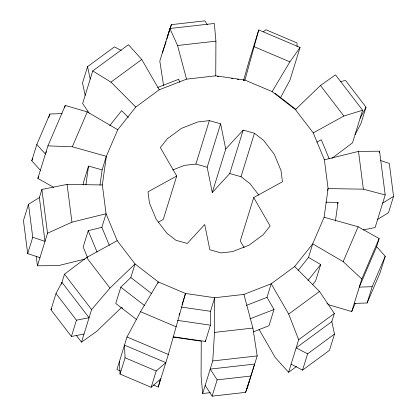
<?xml version="1.0" encoding="UTF-8"?>
<svg xmlns="http://www.w3.org/2000/svg" width="417" height="417" viewBox="0 0 417 417"><rect width="100%" height="100%" fill="white"/><g stroke="black" fill="none" stroke-linecap="round" stroke-linejoin="round"><path stroke-width="0.63" d="M173.18 336.78L205.383 341.466L205.388 340.204M205.383 341.466L210.423 325.177L210.491 311.306L214.692 297.733L243.924 294.423L271.201 283.774L294.663 266.52L312.708 243.83L324.113 217.252L328.096 188.593L324.384 159.815L313.24 132.877L295.408 109.608L272.119 91.599L244.946 80.08L215.751 75.826L186.524 79.141L159.247 89.785L135.786 107.044L117.74 129.734L106.335 156.312L102.134 169.886L100.007 185.169M210.382 392.652L202.652 393.528L212.738 360.95L214.526 332.406L214.692 297.733L185.497 293.485L158.33 281.96L135.035 263.951L117.208 240.687L106.059 213.744L102.353 184.966L106.335 156.312L72.308 146.789L47.939 145.872L37.858 178.45L53.751 187.363M215.751 75.826L215.917 41.153L214.348 23.472L169.891 28.507L159.805 61.085L163.615 85.777M83.119 184.945L83.478 182.365L88.524 166.075L102.134 169.886M85.923 184.773L88.524 166.075M335.404 221.093L337.999 202.396L325.818 202.198M153.461 385.037L158.252 387.065L160.425 378.975M244.946 80.08L258.748 29.935L300.068 47.455L289.987 80.038L280.448 97.833M179.102 314.939L179.607 313.12M158.252 387.065L168.338 354.486L185.497 293.485L182.062 304.587M243.591 80.34L248.662 62.514L258.748 29.935M40.376 170.308L31.765 160.769L36.805 144.48L49.878 114.018L62.117 113.617M48.758 117.636L49.878 114.018M102.353 184.966L67.08 184.397L41.882 189.448L39.365 197.595L28.492 204.299L23.451 220.588L27.699 253.572L39.959 257.654M64.562 107.779L65.287 105.449L87.273 111.907L117.74 129.734M27.699 253.572L32.745 237.283L28.492 204.299M121.311 50.452L114.44 46.871L87.549 66.647L82.509 82.941L85.167 95.378M159.247 89.785L141.754 59.475L128.41 44.697L92.73 70.942L82.644 103.52L89.175 113.2M85.032 259.056L58.5 265.608L37.441 265.796L47.522 233.218L41.882 189.448M71.406 336.477L50.973 309.81L56.014 293.521L61.956 282.335L89.071 317.723L76.452 320.188L71.406 336.477L84.025 334.012M61.398 284.144L64.479 274.193L86.58 257.529L117.208 240.687M47.522 233.218L71.948 222.172L106.059 213.744L101.857 227.317L88.211 230.69L83.171 246.979L87.596 257.675M166.899 39.125L168.202 34.903M168.577 33.694L169.886 29.471M170.261 28.267L171.382 24.645L204.883 20.85L207.312 24.619M76.4 335.487L81.508 342.154L91.594 309.576L109.979 288.069L135.035 263.951L130.834 277.529L120.81 287.172L115.77 303.461L136.323 319.354M220.609 123.792L207.166 167.233L212.284 192.492L225.733 149.057L220.609 123.792L209.329 120.633L197.929 121.926L181.499 128.342L167.363 138.736L160.326 147.587L176.725 176.005L163.276 219.446L158.21 222.235M157.949 283.195L158.33 281.96L140.55 311.702L127.013 336.962L116.932 369.545L120.523 371.067M120.028 374.07L125.074 357.781L124.495 345.109L165.815 362.634L156.213 370.989L151.173 387.278L120.028 374.07L119.45 361.398M172.747 169.948L184.486 165.367L195.886 164.074L209.329 120.633M212.284 192.492L229.725 173.545L243.174 130.104L254.453 133.263L263.534 140.284L274.277 154.3L280.995 170.532L282.439 181.76L253.724 197.554L240.275 240.995L244.133 247.677M258.91 195.239L250.091 183.725L241.005 176.699L254.453 133.263M212.117 396.15L217.158 379.861L210.215 369.097L254.672 364.062L245.618 392.355L212.117 396.15L205.174 385.386M253.312 331.869L268.955 325.766L273.995 309.477L267 297.352L271.201 283.774L288.694 314.084L298.676 339.725L288.59 372.303L275.246 357.525L259.051 329.461M247.109 388.493L257.195 355.915L252.895 328.059L243.924 294.423M327.522 190.444L328.096 188.593L363.369 189.162L385.204 194.968L375.118 227.552L363.15 229.949M298.077 270.513L308.507 257.404L312.708 243.83L343.17 261.657L361.8 278.968L351.713 311.551L329.727 305.093L326.954 303.472M295.408 109.608L320.47 85.49L335.492 74.846L362.608 110.229L352.521 142.807L331.963 158.309M340.543 81.508L345.594 80.523L366.027 107.19L360.986 123.479L355.044 134.665M337.629 203.605L337.999 202.396M308.507 257.404L320.694 264.534L315.648 280.823L312.463 284.827M291.113 364.156L302.56 370.129L307.6 353.84L334.491 334.059L331.833 321.622L334.356 313.48L319.485 291.436L294.663 266.52M379.199 152.367L379.559 151.204L358.5 151.392L324.384 159.815M334.491 334.059L329.451 350.353L302.56 370.129M376.624 246.692L385.235 256.231L372.162 286.693L359.282 287.115L376.624 246.692L379.142 238.55L358.14 226.77L324.113 217.252M380.716 160.571L389.301 163.428L393.549 196.412L388.508 212.701L377.635 219.405M354.236 303.404L367.122 302.982L372.162 286.693M385.235 256.231L380.195 272.52L367.122 302.982M167.368 36.649L171.382 24.645M162.328 52.938L166.138 41.533M245.618 392.355L249.632 380.351M31.765 160.769L32.792 158.382M47.939 145.872L65.287 105.449M46.438 151.637L45.422 154.019L36.805 144.48M37.858 178.45L38.619 176.667M72.308 146.789L87.273 111.907M343.17 261.657L358.14 226.77M361.8 278.968L379.142 238.55M351.713 311.551L355.284 303.227M50.973 309.81L51.567 308.695M360.085 118.376L366.027 107.19M272.119 91.599L289.898 61.857L300.068 47.455M109.713 125.663L121.655 110.651L128.426 117.448M307.954 280.552L320.694 264.534M225.733 149.057L243.174 130.104M263.429 31.812L265.827 29.722L296.972 42.93L297.144 46.73M151.173 387.278L160.774 378.923M92.73 70.942L110.964 82.123L141.754 59.475M288.694 314.084L319.485 291.436M298.676 339.725L334.356 313.48M331.833 321.622L296.153 347.867L307.6 353.84M288.59 372.303L296.461 366.512M81.508 342.154L96.53 331.51L121.592 307.392L122.603 308.173M382.681 203.115L393.549 196.412M176.725 176.005L148.004 191.804L149.453 203.027L156.172 219.259L166.909 233.275L175.995 240.301L187.275 243.455L204.716 224.508L209.834 249.767L221.114 252.926L232.514 251.633L248.949 245.222L263.085 234.823L270.122 225.972L253.724 197.554M313.24 132.877L343.869 116.03L362.608 110.229M316.831 142.161L321.288 139.711L329.159 158.731M157.673 87.476L178.731 79.256L179.545 82.316M246.39 305.395L267 297.352M249.929 318.869L273.995 309.477M169.891 28.507L177.553 45.5L215.917 41.153M214.526 332.406L252.895 328.059M212.738 360.95L257.195 355.915M217.158 379.861L250.664 376.066M217.413 76.379L218.701 76.566M231.581 78.438L232.868 78.625M237.377 79.282L238.665 79.47M243.174 80.127L244.461 80.314M181.296 307.058L210.491 311.306M177.579 320.397L210.423 325.177M173.321 337.108L201.249 341.174L201.083 375.847L202.652 393.528M195.886 164.074L207.166 167.233M229.725 173.545L241.005 176.699M32.745 237.283L45.005 241.365L39.365 197.595M254.24 46.735L289.898 61.857M140.55 311.702L176.209 326.829M127.013 336.962L168.338 354.486M125.074 357.781L156.213 370.989M275.027 93.278L296.091 109.562M130.834 277.529L151.595 293.578M120.81 287.172L144.444 305.447M110.964 82.123L135.786 107.044M320.47 85.49L343.869 116.03M86.58 257.529L109.979 288.069M64.479 274.193L91.594 309.576M56.014 293.521L76.452 320.188M101.857 227.317L109.29 245.279M88.211 230.69L97.067 252.082M177.553 45.5L186.524 79.141M87.549 66.647L90.208 79.084M379.559 151.204L385.204 194.968M358.5 151.392L363.369 189.162M67.08 184.397L71.948 222.172M36.196 256.142L37.441 265.796"/></g></svg>
